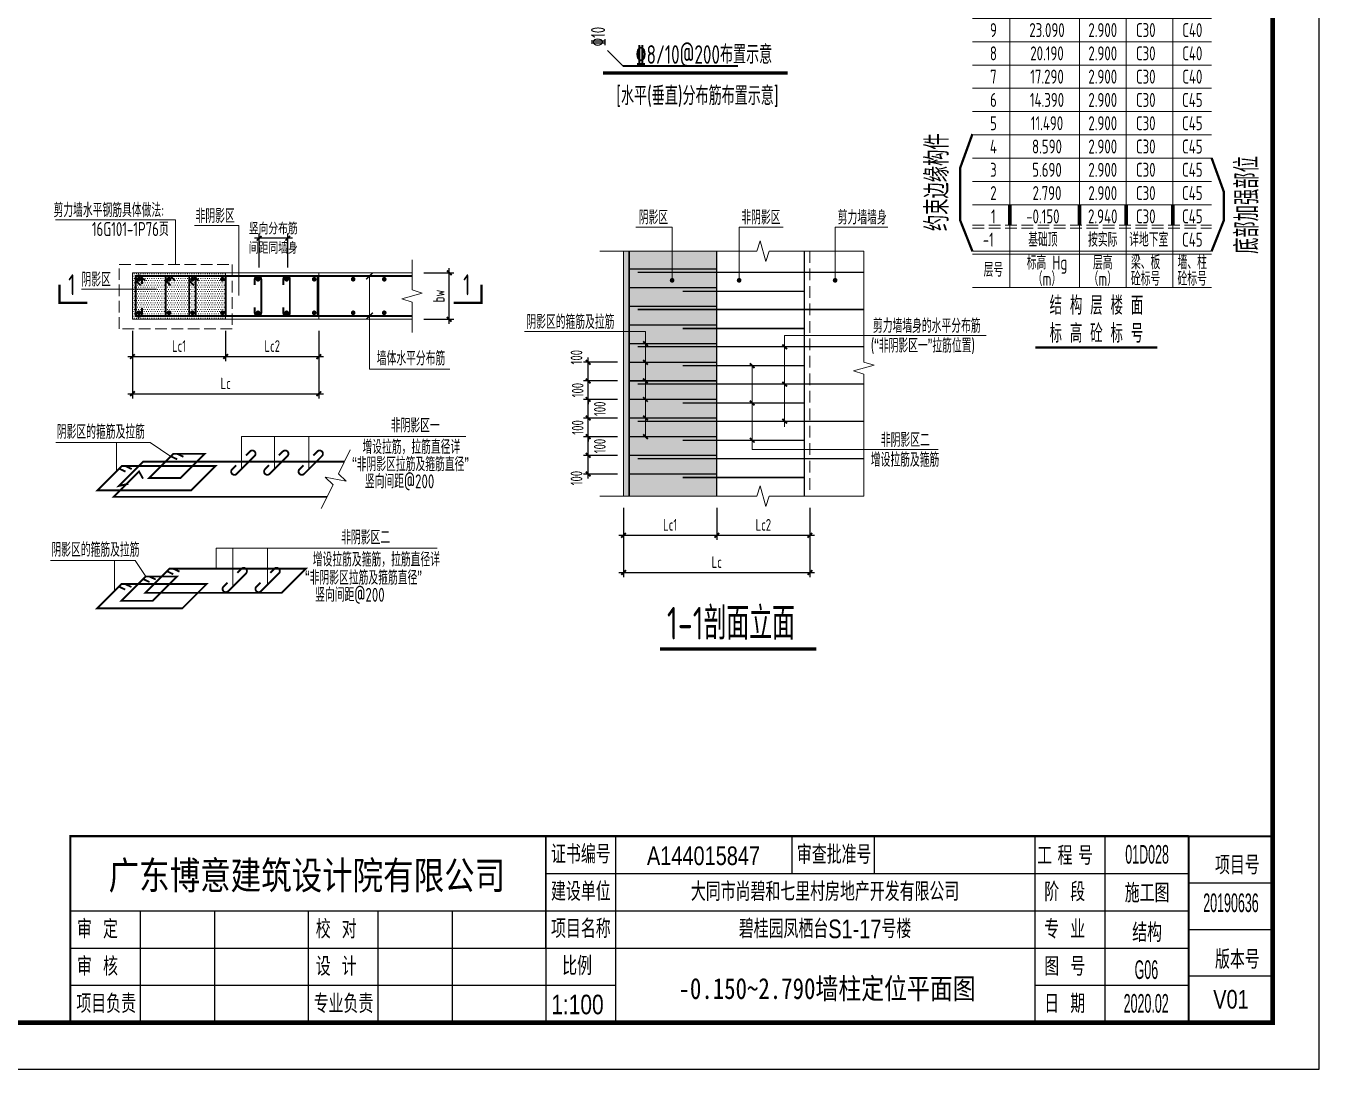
# Model space of a CAD drawing. Extents: x -129922 to 1190196, y -520662 to 139923.
# Drawn here: x 329357 to 357113, y -209217 to -186818 of the extents above; entities that cross this region are included whole.
import ezdxf
from ezdxf.enums import TextEntityAlignment as Align

# ---------------------------------------------------------------- set-up
doc = ezdxf.new("R2010")
doc.units = 0
doc.header["$LTSCALE"] = 1000
doc.header["$MEASUREMENT"] = 0
doc.linetypes.add('DASH', pattern=[0.35, 0.25, -0.1])
doc.linetypes.add('HIDDEN', pattern=[0.375, 0.25, -0.125])
for name, color, linetype, lineweight in [('S-墙柱-DIM', 3, 'Continuous', 20), ('S-墙柱-REIN', 1, 'Continuous', 20), ('S-大样-HATCH', 251, 'Continuous', 9), ('S-大样-实线', 2, 'Continuous', 20), ('S-通用-TEXT', 7, 'Continuous', 20), ('S-通用-THIN', 7, 'Continuous', 20)]:
    doc.layers.add(name, color=color, linetype=linetype, lineweight=lineweight)
doc.layers.add('Y-云图图框', color=7, linetype='Continuous')
doc.styles.add('_YT_Name', font='', dxfattribs={"width": 0.8})
doc.styles.add('_YT_Sign_Text', font='ros.shx', dxfattribs={"width": 0.8, "bigfont": 'hztxt.shx'})
doc.styles.get("Standard").update_dxf_attribs({"font": 'gbenor.shx', "bigfont": 'gbcbig.shx'})
doc.styles.add('TSSD', font='Tssdeng.shx', dxfattribs={"width": 0.7, "bigfont": 'hztxt.shx'})
doc.styles.add('TSSD_Dimension', font='tssdeng.shx', dxfattribs={"width": 0.7, "bigfont": 'HZTXT.SHX'})
doc.styles.add('TSSD_NORM', font='tssdeng.shx', dxfattribs={"width": 0.7, "bigfont": 'tssdchn.shx'})
doc.styles.add('TSSD_Rein', font='tssdeng.shx', dxfattribs={"width": 0.7, "bigfont": 'hztxt.shx'})
doc.styles.get('_YT_Name').set_extended_font_data('SimHei')
doc.dimstyles.new('TSSD_20_100', dxfattribs={"dimtxt": 250, "dimasz": 100, "dimexe": 100, "dimexo": 250, "dimgap": 100, "dimtad": 1, "dimdec": 0, "dimlfac": 0.2, "dimzin": 0, "dimdsep": 46, "dimtxsty": 'TSSD_Dimension', "dimblk": 'ARCHTICK', "dimcen": 0, "dimdle": 100, "dimclrt": 7, "dimadec": 0, "dimazin": 0, "dimtfac": 1, "dimtdec": 0, "dimtix": 1, "dimtmove": 2, "dimatfit": 3, "dimfxl": 0, "dimtolj": 1, "dimtzin": 0, "dimarcsym": 0})

# ---------------------------------------------------------------- blocks, each defined once
blk = doc.blocks.new('ECMCTK_A1_横_单行图名--0')
for p, q in [((674.98, 50), (674.98, 26)), ((675, 50), (675, 10)), ((689.98, 50), (689.98, 10)), ((727.8, 50), (727.8, 42)), ((745.48, 50), (745.48, 42)), ((780, 50), (780, 10)), ((795, 50), (795, 10)), ((813, 50.01), (831, 50)), ((813, 50.01), (813, 10)), ((675, 42), (813, 42)), ((813, 40.01), (831, 40.01)), ((573, 34), (813, 34)), ((588, 34), (588, 10)), ((604, 10), (604, 34)), ((624, 34), (624, 10)), ((639, 34), (639, 10)), ((655, 10), (655, 34)), ((813, 30.01), (831, 30)), ((573, 26), (813, 26)), ((813, 20), (831, 20)), ((573, 18), (689.96, 18)), ((780, 18), (813, 18))]:
    blk.add_line(p, q)
at = {"color": 4}
blk.add_lwpolyline([(0, 0), (841, 0), (841, 594), (0, 594)], close=True, dxfattribs=at)
for points, const_width in [([(25, 10), (831, 10), (831, 584), (25, 584)], 1), ([(573, 10), (831, 10), (831, 50), (573, 50)], 0.45)]:
    blk.add_lwpolyline(points, close=True, dxfattribs=dict(const_width=const_width))
at = {"const_width": 0.45}
for points in [[(573, 10), (573, 50.01), (813, 50.01)], [(813, 50.01), (813, 10)]]:
    blk.add_lwpolyline(points, dxfattribs=at)
at = {"style": '_YT_Sign_Text', "width": 0.8}
for s, p in [('证书编号', (676.15, 44.14)), ('审查批准号', (728.91, 44.06)), ('工 程 号', (780.47, 43.85)), ('项目号', (818.65, 41.8)), ('建设单位', (676.15, 36.14)), ('阶  段', (782.01, 36.05)), ('审  定', (574.41, 28.05)), ('校  对', (625.66, 28.05)), ('项目名称', (676.15, 28.14)), ('专  业', (782.01, 28.05)), ('版本号', (818.65, 21.55)), ('审  核', (574.41, 20.05)), ('设  计', (625.66, 20.05)), ('比例', (678.54, 20.16)), ('图  号', (782.01, 20.05)), ('项目负责', (574.27, 12.05)), ('专业负责', (625.21, 12.05)), ('日  期', (782.01, 12.05))]:
    blk.add_text(s, height=4, dxfattribs=at).set_placement(p)
at = {"color": 80, "flags": 3}
for tag, height, p in [('YTHQINS', 3, (34.31, 585.5)), ('ECMCKEY', 3, (292.07, 288.23)), ('YTTQINS', 5.62, (848.03, 12.81)), ('YTFRAME', 3, (652.76, 5.84)), ('YTBARCODE_T1', 3, (749.78, 5.95))]:
    blk.add_attdef(tag, text='', height=height, dxfattribs=at).set_placement(p, align=Align.MIDDLE_CENTER)
for tag, height, style, width, p in [('证书编号', 4, '_YT_Sign_Text', 0.8, (708.87, 43.81)), ('审查批准号', 4, '_YT_Sign_Text', 0.8, (761.06, 43.81)), ('工程号', 4, '_YT_Sign_Text', 0.5, (804.08, 44.12)), ('设计单位', 6, '_YT_Name', 0.8, (623.75, 38.6)), ('建设单位', 4, '_YT_Sign_Text', 0.8, (734.96, 36.11)), ('阶段', 4, '_YT_Sign_Text', 0.8, (804.08, 35.81)), ('项目号', 4, '_YT_Sign_Text', 0.5, (822.08, 33.72)), ('项目名称', 4, '_YT_Sign_Text', 0.8, (734.96, 28.11)), ('专业', 4, '_YT_Sign_Text', 0.8, (804.08, 27.31)), ('图纸编号', 4, '_YT_Sign_Text', 0.5, (803.93, 19.36)), ('图纸名称', 4.5, '_YT_Name', 0.8, (735.39, 15.06)), ('版本号', 4, '_YT_Sign_Text', 0.8, (822.08, 13)), ('出图比例', 4.2, '_YT_Sign_Text', 0.8, (681.82, 11.78)), ('日期', 4, '_YT_Sign_Text', 0.5, (803.88, 12.13))]:
    blk.add_attdef(tag, text='', height=height, dxfattribs=dict(style=style, width=width)).set_placement(p, align=Align.CENTER)
at = {"style": '_YT_Sign_Text', "width": 0.8, "flags": 3}
for tag, p, height in [('{审定人}', (605.87, 26.45), 6.24), ('{校对人}', (658.35, 26.53), 6.24), ('[审定人]', (590.95, 27.81), 4.1), ('[校对人]', (642.23, 27.82), 4.1), ('{审核人}', (606.98, 18.44), 6.24), ('{设计人}', (658.48, 18.54), 6.24), ('[审核人]', (591.01, 19.76), 4.1), ('[设计人]', (642.47, 20.21), 4.1), ('{项目负责人}', (608.28, 10.72), 6.24), ('{专业负责人}', (658.58, 10.36), 6.24), ('[项目负责人]', (590.78, 12.01), 4.1), ('[专业负责人]', (642.74, 11.77), 4.1)]:
    blk.add_attdef(tag, p, '', height=height, dxfattribs=at)
at = {"color": 80, "flags": 3}
for tag, p in [('YTQRCODE', (551.04, 11.91)), ('YTBZSIT', (25, 10)), ('EXT_TK_LEFT', (25, 10))]:
    blk.add_attdef(tag, p, '', height=3, dxfattribs=at)
blk = doc.blocks.new('_ArchTick')
at = {"color": 0, "linetype": 'ByBlock', "const_width": 0.4}
blk.add_lwpolyline([(-0.5, -0.5), (0.5, 0.5)], dxfattribs=at)
blk = doc.blocks.new('*D59')
at = {"layer": 'Defpoints', "color": 0, "transparency": 16777216}
for p in [(337645, -192119), (338444, -192119), (337645, -193119)]:
    blk.add_point(p, dxfattribs=at)
at = {"layer": 'S-墙柱-DIM', "color": 0, "lineweight": -2, "transparency": 16777216}
for p, q in [((338444, -193219), (338444, -192019)), ((337895, -192119), (338544, -192119)), ((337895, -193119), (338544, -193119))]:
    blk.add_line(p, q, dxfattribs=at)
at = {"layer": 'S-墙柱-DIM', "color": 0, "lineweight": -2, "transparency": 16777216, "xscale": 100, "yscale": 100, "zscale": 100}
for p, rotation in [((338444, -192119), 90), ((338444, -193119), 270)]:
    blk.add_blockref('_ArchTick', p, dxfattribs=dict(at, rotation=rotation))
at = {"layer": 'S-墙柱-DIM', "color": 7, "transparency": 16777216, "insert": (338219, -192619), "char_height": 250, "attachment_point": 5, "rotation": 90, "style": 'TSSD_Dimension'}
blk.add_mtext('\\A1;bw', dxfattribs=at)
blk = doc.blocks.new('*D60')
at = {"layer": 'Defpoints', "color": 0, "transparency": 16777216}
for p in [(334362, -191379), (334362, -192259), (334977, -192259)]:
    blk.add_point(p, dxfattribs=at)
at = {"layer": 'S-墙柱-DIM', "color": 0, "lineweight": -2, "transparency": 16777216}
for p, q in [((335077, -191379), (334262, -191379)), ((334362, -192009), (334362, -191279)), ((334977, -192009), (334977, -191279))]:
    blk.add_line(p, q, dxfattribs=at)
at = {"layer": 'S-墙柱-DIM', "color": 0, "lineweight": -2, "transparency": 16777216, "xscale": 100, "yscale": 100, "zscale": 100, "rotation": 180}
blk.add_blockref('_ArchTick', (334362, -191379), dxfattribs=at)
at = {"layer": 'S-墙柱-DIM', "color": 0, "lineweight": -2, "transparency": 16777216, "xscale": 100, "yscale": 100, "zscale": 100}
blk.add_blockref('_ArchTick', (334977, -191379), dxfattribs=at)
at = {"layer": 'S-墙柱-DIM', "color": 7, "transparency": 16777216, "insert": (334666, -191379), "char_height": 250, "attachment_point": 5, "style": 'TSSD_Dimension'}
blk.add_mtext('\\A1;竖向分布筋\\P间距同墙身', dxfattribs=at)
blk = doc.blocks.new('*D61')
at = {"layer": 'Defpoints', "color": 0, "transparency": 16777216}
for p in [(331645, -193119), (335645, -193119), (335645, -194718)]:
    blk.add_point(p, dxfattribs=at)
at = {"layer": 'S-墙柱-DIM', "color": 0, "lineweight": -2, "transparency": 16777216}
for p, q in [((331645, -193369), (331645, -194818)), ((335645, -193369), (335645, -194818)), ((331545, -194718), (335745, -194718))]:
    blk.add_line(p, q, dxfattribs=at)
at = {"layer": 'S-墙柱-DIM', "color": 0, "lineweight": -2, "transparency": 16777216, "xscale": 100, "yscale": 100, "zscale": 100, "rotation": 180}
blk.add_blockref('_ArchTick', (331645, -194718), dxfattribs=at)
at = {"layer": 'S-墙柱-DIM', "color": 0, "lineweight": -2, "transparency": 16777216, "xscale": 100, "yscale": 100, "zscale": 100}
blk.add_blockref('_ArchTick', (335645, -194718), dxfattribs=at)
at = {"layer": 'S-墙柱-DIM', "color": 7, "transparency": 16777216, "insert": (333645, -194493), "char_height": 250, "attachment_point": 5, "style": 'TSSD_Dimension'}
blk.add_mtext('\\A1;Lc', dxfattribs=at)
blk = doc.blocks.new('*D62')
at = {"layer": 'Defpoints', "color": 0, "transparency": 16777216}
for p in [(333645, -193119), (335645, -193119), (335645, -193918)]:
    blk.add_point(p, dxfattribs=at)
at = {"layer": 'S-墙柱-DIM', "color": 0, "lineweight": -2, "transparency": 16777216}
for p, q in [((333645, -193369), (333645, -194018)), ((335645, -193369), (335645, -194018)), ((333545, -193918), (335745, -193918))]:
    blk.add_line(p, q, dxfattribs=at)
at = {"layer": 'S-墙柱-DIM', "color": 0, "lineweight": -2, "transparency": 16777216, "xscale": 100, "yscale": 100, "zscale": 100, "rotation": 180}
blk.add_blockref('_ArchTick', (333645, -193918), dxfattribs=at)
at = {"layer": 'S-墙柱-DIM', "color": 0, "lineweight": -2, "transparency": 16777216, "xscale": 100, "yscale": 100, "zscale": 100}
blk.add_blockref('_ArchTick', (335645, -193918), dxfattribs=at)
at = {"layer": 'S-墙柱-DIM', "color": 7, "transparency": 16777216, "insert": (334645, -193693), "char_height": 250, "attachment_point": 5, "style": 'TSSD_Dimension'}
blk.add_mtext('\\A1;Lc2', dxfattribs=at)
blk = doc.blocks.new('*D63')
at = {"layer": 'Defpoints', "color": 0, "transparency": 16777216}
for p in [(331645, -193119), (333645, -193119), (333645, -193918)]:
    blk.add_point(p, dxfattribs=at)
at = {"layer": 'S-墙柱-DIM', "color": 0, "lineweight": -2, "transparency": 16777216}
for p, q in [((331645, -193369), (331645, -194018)), ((333645, -193369), (333645, -194018)), ((331545, -193918), (333745, -193918))]:
    blk.add_line(p, q, dxfattribs=at)
at = {"layer": 'S-墙柱-DIM', "color": 0, "lineweight": -2, "transparency": 16777216, "xscale": 100, "yscale": 100, "zscale": 100, "rotation": 180}
blk.add_blockref('_ArchTick', (331645, -193918), dxfattribs=at)
at = {"layer": 'S-墙柱-DIM', "color": 0, "lineweight": -2, "transparency": 16777216, "xscale": 100, "yscale": 100, "zscale": 100}
blk.add_blockref('_ArchTick', (333645, -193918), dxfattribs=at)
at = {"layer": 'S-墙柱-DIM', "color": 7, "transparency": 16777216, "insert": (332645, -193693), "char_height": 250, "attachment_point": 5, "style": 'TSSD_Dimension'}
blk.add_mtext('\\A1;Lc1', dxfattribs=at)
blk = doc.blocks.new('*D64')
at = {"layer": 'Defpoints', "color": 0, "transparency": 16777216}
for p in [(341425, -194040), (342305, -194040), (342305, -194440)]:
    blk.add_point(p, dxfattribs=at)
at = {"layer": 'S-墙柱-DIM', "color": 0, "lineweight": -2, "transparency": 16777216}
for p, q in [((341425, -194540), (341425, -193940)), ((342055, -194040), (341325, -194040)), ((342055, -194440), (341325, -194440))]:
    blk.add_line(p, q, dxfattribs=at)
at = {"layer": 'S-墙柱-DIM', "color": 0, "lineweight": -2, "transparency": 16777216, "xscale": 100, "yscale": 100, "zscale": 100}
for p, rotation in [((341425, -194040), 90), ((341425, -194440), 270)]:
    blk.add_blockref('_ArchTick', p, dxfattribs=dict(at, rotation=rotation))
at = {"layer": 'S-墙柱-DIM', "color": 7, "transparency": 16777216, "insert": (341175, -193933), "char_height": 250, "attachment_point": 5, "rotation": 90, "style": 'TSSD_Dimension'}
blk.add_mtext('\\A1;100', dxfattribs=at)
blk = doc.blocks.new('*D65')
at = {"layer": 'Defpoints', "color": 0, "transparency": 16777216}
for p in [(341425, -194440), (342305, -194440), (342305, -194840)]:
    blk.add_point(p, dxfattribs=at)
at = {"layer": 'S-墙柱-DIM', "color": 0, "lineweight": -2, "transparency": 16777216}
for p, q in [((342055, -194440), (341325, -194440)), ((341425, -194440), (341425, -194340)), ((341425, -194840), (341425, -194440)), ((342055, -194840), (341325, -194840)), ((341425, -194840), (341425, -194940))]:
    blk.add_line(p, q, dxfattribs=at)
at = {"layer": 'S-墙柱-DIM', "color": 0, "lineweight": -2, "transparency": 16777216, "xscale": 100, "yscale": 100, "zscale": 100}
for p, rotation in [((341425, -194440), 270), ((341425, -194840), 90)]:
    blk.add_blockref('_ArchTick', p, dxfattribs=dict(at, rotation=rotation))
at = {"layer": 'S-墙柱-DIM', "color": 7, "transparency": 16777216, "insert": (341200, -194640), "char_height": 250, "attachment_point": 5, "rotation": 90, "style": 'TSSD_Dimension'}
blk.add_mtext('\\A1;100', dxfattribs=at)
blk = doc.blocks.new('*D66')
at = {"layer": 'Defpoints', "color": 0, "transparency": 16777216}
for p in [(341425, -194840), (342305, -194840), (342305, -195240)]:
    blk.add_point(p, dxfattribs=at)
at = {"layer": 'S-墙柱-DIM', "color": 0, "lineweight": -2, "transparency": 16777216}
for p, q in [((342055, -194840), (341325, -194840)), ((341425, -195340), (341425, -194740)), ((342055, -195240), (341325, -195240))]:
    blk.add_line(p, q, dxfattribs=at)
at = {"layer": 'S-墙柱-DIM', "color": 0, "lineweight": -2, "transparency": 16777216, "xscale": 100, "yscale": 100, "zscale": 100}
for p, rotation in [((341425, -194840), 90), ((341425, -195240), 270)]:
    blk.add_blockref('_ArchTick', p, dxfattribs=dict(at, rotation=rotation))
at = {"layer": 'S-墙柱-DIM', "color": 7, "transparency": 16777216, "insert": (341675, -195040), "char_height": 250, "attachment_point": 5, "rotation": 90, "style": 'TSSD_Dimension'}
blk.add_mtext('\\A1;100', dxfattribs=at)
blk = doc.blocks.new('*D67')
at = {"layer": 'Defpoints', "color": 0, "transparency": 16777216}
for p in [(341425, -195240), (342305, -195240), (342305, -195640)]:
    blk.add_point(p, dxfattribs=at)
at = {"layer": 'S-墙柱-DIM', "color": 0, "lineweight": -2, "transparency": 16777216}
for p, q in [((342055, -195240), (341325, -195240)), ((341425, -195240), (341425, -195140)), ((341425, -195640), (341425, -195240)), ((342055, -195640), (341325, -195640)), ((341425, -195640), (341425, -195740))]:
    blk.add_line(p, q, dxfattribs=at)
at = {"layer": 'S-墙柱-DIM', "color": 0, "lineweight": -2, "transparency": 16777216, "xscale": 100, "yscale": 100, "zscale": 100}
for p, rotation in [((341425, -195240), 270), ((341425, -195640), 90)]:
    blk.add_blockref('_ArchTick', p, dxfattribs=dict(at, rotation=rotation))
at = {"layer": 'S-墙柱-DIM', "color": 7, "transparency": 16777216, "insert": (341200, -195440), "char_height": 250, "attachment_point": 5, "rotation": 90, "style": 'TSSD_Dimension'}
blk.add_mtext('\\A1;100', dxfattribs=at)
blk = doc.blocks.new('*D68')
at = {"layer": 'Defpoints', "color": 0, "transparency": 16777216}
for p in [(341425, -195640), (342305, -195640), (342305, -196040)]:
    blk.add_point(p, dxfattribs=at)
at = {"layer": 'S-墙柱-DIM', "color": 0, "lineweight": -2, "transparency": 16777216}
for p, q in [((342055, -195640), (341325, -195640)), ((341425, -196140), (341425, -195540)), ((342055, -196040), (341325, -196040))]:
    blk.add_line(p, q, dxfattribs=at)
at = {"layer": 'S-墙柱-DIM', "color": 0, "lineweight": -2, "transparency": 16777216, "xscale": 100, "yscale": 100, "zscale": 100}
for p, rotation in [((341425, -195640), 90), ((341425, -196040), 270)]:
    blk.add_blockref('_ArchTick', p, dxfattribs=dict(at, rotation=rotation))
at = {"layer": 'S-墙柱-DIM', "color": 7, "transparency": 16777216, "insert": (341675, -195840), "char_height": 250, "attachment_point": 5, "rotation": 90, "style": 'TSSD_Dimension'}
blk.add_mtext('\\A1;100', dxfattribs=at)
blk = doc.blocks.new('*D69')
at = {"layer": 'Defpoints', "color": 0, "transparency": 16777216}
for p in [(341425, -196040), (342305, -196040), (342305, -196440)]:
    blk.add_point(p, dxfattribs=at)
at = {"layer": 'S-墙柱-DIM', "color": 0, "lineweight": -2, "transparency": 16777216}
for p, q in [((341425, -196540), (341425, -195940)), ((342055, -196040), (341325, -196040)), ((342055, -196440), (341325, -196440))]:
    blk.add_line(p, q, dxfattribs=at)
at = {"layer": 'S-墙柱-DIM', "color": 0, "lineweight": -2, "transparency": 16777216, "xscale": 100, "yscale": 100, "zscale": 100}
for p, rotation in [((341425, -196040), 90), ((341425, -196440), 270)]:
    blk.add_blockref('_ArchTick', p, dxfattribs=dict(at, rotation=rotation))
at = {"layer": 'S-墙柱-DIM', "color": 7, "transparency": 16777216, "insert": (341175, -196529), "char_height": 250, "attachment_point": 5, "rotation": 90, "style": 'TSSD_Dimension'}
blk.add_mtext('\\A1;100', dxfattribs=at)
blk = doc.blocks.new('*D70')
at = {"layer": 'Defpoints', "color": 0, "transparency": 16777216}
for p in [(342185, -196918), (346185, -196918), (346185, -198556)]:
    blk.add_point(p, dxfattribs=at)
at = {"layer": 'S-墙柱-DIM', "color": 0, "lineweight": -2, "transparency": 16777216}
for p, q in [((342185, -197168), (342185, -198656)), ((346185, -197168), (346185, -198656)), ((342085, -198556), (346285, -198556))]:
    blk.add_line(p, q, dxfattribs=at)
at = {"layer": 'S-墙柱-DIM', "color": 0, "lineweight": -2, "transparency": 16777216, "xscale": 100, "yscale": 100, "zscale": 100, "rotation": 180}
blk.add_blockref('_ArchTick', (342185, -198556), dxfattribs=at)
at = {"layer": 'S-墙柱-DIM', "color": 0, "lineweight": -2, "transparency": 16777216, "xscale": 100, "yscale": 100, "zscale": 100}
blk.add_blockref('_ArchTick', (346185, -198556), dxfattribs=at)
at = {"layer": 'S-墙柱-DIM', "color": 7, "transparency": 16777216, "insert": (344185, -198331), "char_height": 250, "attachment_point": 5, "style": 'TSSD_Dimension'}
blk.add_mtext('\\A1;Lc', dxfattribs=at)
blk = doc.blocks.new('*D71')
at = {"layer": 'Defpoints', "color": 0, "transparency": 16777216}
for p in [(344185, -196918), (346185, -196918), (346185, -197756)]:
    blk.add_point(p, dxfattribs=at)
at = {"layer": 'S-墙柱-DIM', "color": 0, "lineweight": -2, "transparency": 16777216}
for p, q in [((344185, -197168), (344185, -197856)), ((346185, -197168), (346185, -197856)), ((344085, -197756), (346285, -197756))]:
    blk.add_line(p, q, dxfattribs=at)
at = {"layer": 'S-墙柱-DIM', "color": 0, "lineweight": -2, "transparency": 16777216, "xscale": 100, "yscale": 100, "zscale": 100, "rotation": 180}
blk.add_blockref('_ArchTick', (344185, -197756), dxfattribs=at)
at = {"layer": 'S-墙柱-DIM', "color": 0, "lineweight": -2, "transparency": 16777216, "xscale": 100, "yscale": 100, "zscale": 100}
blk.add_blockref('_ArchTick', (346185, -197756), dxfattribs=at)
at = {"layer": 'S-墙柱-DIM', "color": 7, "transparency": 16777216, "insert": (345185, -197531), "char_height": 250, "attachment_point": 5, "style": 'TSSD_Dimension'}
blk.add_mtext('\\A1;Lc2', dxfattribs=at)
blk = doc.blocks.new('*D72')
at = {"layer": 'Defpoints', "color": 0, "transparency": 16777216}
for p in [(342185, -196918), (344185, -196918), (344185, -197756)]:
    blk.add_point(p, dxfattribs=at)
at = {"layer": 'S-墙柱-DIM', "color": 0, "lineweight": -2, "transparency": 16777216}
for p, q in [((342185, -197168), (342185, -197856)), ((344185, -197168), (344185, -197856)), ((342085, -197756), (344285, -197756))]:
    blk.add_line(p, q, dxfattribs=at)
at = {"layer": 'S-墙柱-DIM', "color": 0, "lineweight": -2, "transparency": 16777216, "xscale": 100, "yscale": 100, "zscale": 100, "rotation": 180}
blk.add_blockref('_ArchTick', (342185, -197756), dxfattribs=at)
at = {"layer": 'S-墙柱-DIM', "color": 0, "lineweight": -2, "transparency": 16777216, "xscale": 100, "yscale": 100, "zscale": 100}
blk.add_blockref('_ArchTick', (344185, -197756), dxfattribs=at)
at = {"layer": 'S-墙柱-DIM', "color": 7, "transparency": 16777216, "insert": (343185, -197531), "char_height": 250, "attachment_point": 5, "style": 'TSSD_Dimension'}
blk.add_mtext('\\A1;Lc1', dxfattribs=at)
blk = doc.blocks.new('27F')
at = {"layer": 'S-通用-TEXT'}
for p, q in [((1009, 15068), (6141, 15068)), ((1809, 15068), (1809, 1293)), ((3309, 15068), (3309, 1293)), ((4309, 1293), (4309, 15068)), ((5309, 1293), (5309, 15068)), ((1009, 14568), (6141, 14568)), ((1009, 14068), (6141, 14068)), ((1009, 13568), (6141, 13568)), ((1009, 13068), (6141, 13068)), ((1009, 12568), (6141, 12568)), ((1009, 12068), (6141, 12068)), ((1009, 11568), (6141, 11568)), ((1009, 11068), (6141, 11068)), ((1009, 10568), (6141, 10568)), ((1009, 10068), (6141, 10068)), ((1009, 9568), (6141, 9568)), ((1009, 9068), (6141, 9068)), ((1009, 8568), (6141, 8568)), ((1009, 8068), (6141, 8068)), ((1009, 7568), (6141, 7568)), ((1009, 7068), (6141, 7068)), ((1009, 6568), (6141, 6568)), ((1009, 6068), (6141, 6068)), ((1009, 5568), (6141, 5568)), ((1009, 5068), (6141, 5068)), ((1009, 4568), (6141, 4568)), ((1009, 4068), (6141, 4068)), ((1009, 3568), (6141, 3568)), ((1009, 3068), (6141, 3068)), ((1009, 2068), (6141, 2068)), ((1009, 2007), (6141, 2007)), ((1009, 1293), (6141, 1293))]:
    blk.add_line(p, q, dxfattribs=at)
at = {"layer": 'S-通用-TEXT', "linetype": 'DASH'}
for p, q in [((1009, 2629), (6141, 2629)), ((1009, 2568), (6141, 2568)), ((1009, 2568), (6141, 2568)), ((1009, 2568), (6141, 2568))]:
    blk.add_line(p, q, dxfattribs=at)
at = {"layer": 'S-通用-TEXT'}
for points in [[(1009, 4586, 50, 50, 0), (744, 3854, 50, 50, 0), (745, 2735, 50, 50, 0), (1009, 2068, 0, 0, 0)], [(6141, 4074, 50, 50, 0), (6406, 3342, 50, 50, 0), (6406, 2735, 50, 50, 0), (6141, 2068, 0, 0, 0)]]:
    blk.add_lwpolyline(points, format="xyseb", dxfattribs=at)
at = {"layer": 'S-通用-TEXT', "const_width": 50}
blk.add_lwpolyline([(2361, 0), (4977, 0)], dxfattribs=at)
at = {"layer": 'S-通用-TEXT', "style": 'TSSD_Rein', "width": 0.7}
for s, p in [('屋面', (1459, 14818)), ('69.600', (2609, 14818)), ('C30', (4728, 14818)), ('C30', (5728, 14818)), ('24', (1459, 14318)), ('66.590', (2609, 14318)), ('2.900', (3806, 14318)), ('C30', (4728, 14318)), ('C30', (5728, 14318)), ('23', (1459, 13818)), ('63.690', (2609, 13818)), ('2.900', (3806, 13818)), ('C30', (4728, 13818)), ('C30', (5728, 13818)), ('22', (1459, 13318)), ('60.790', (2609, 13318)), ('2.900', (3806, 13318)), ('C30', (4728, 13318)), ('C30', (5728, 13318)), ('21', (1459, 12818)), ('57.890', (2609, 12818)), ('2.900', (3806, 12818)), ('C30', (4728, 12818)), ('C30', (5728, 12818)), ('20', (1459, 12318)), ('54.990', (2609, 12318)), ('2.900', (3806, 12318)), ('C30', (4728, 12318)), ('C30', (5728, 12318)), ('19', (1459, 11818)), ('52.090', (2609, 11818)), ('2.900', (3806, 11818)), ('C30', (4728, 11818)), ('C30', (5728, 11818)), ('18', (1459, 11318)), ('49.190', (2609, 11318)), ('2.900', (3806, 11318)), ('C30', (4728, 11318)), ('C30', (5728, 11318)), ('17', (1459, 10818)), ('46.290', (2609, 10818)), ('2.900', (3806, 10818)), ('C30', (4728, 10818)), ('C30', (5728, 10818)), ('16', (1459, 10318)), ('43.390', (2609, 10318)), ('2.900', (3806, 10318)), ('C30', (4728, 10318)), ('C30', (5728, 10318)), ('15', (1459, 9818)), ('40.490', (2609, 9818)), ('2.900', (3806, 9818)), ('C30', (4728, 9818)), ('C30', (5728, 9818)), ('14', (1459, 9318)), ('37.590', (2609, 9318)), ('2.900', (3806, 9318)), ('C30', (4728, 9318)), ('13', (1459, 8818)), ('34.690', (2609, 8818)), ('2.900', (3806, 8818)), ('C30', (4728, 8818)), ('12', (1459, 8318)), ('31.790', (2609, 8318)), ('2.900', (3806, 8318)), ('C30', (4728, 8318)), ('11', (1459, 7818)), ('28.890', (2609, 7818)), ('2.900', (3806, 7818)), ('C30', (4728, 7818)), ('10', (1459, 7318)), ('25.990', (2609, 7318)), ('2.900', (3806, 7318)), ('C30', (4728, 7318)), ('C40', (5728, 7318)), ('9', (1459, 6818)), ('23.090', (2609, 6818)), ('2.900', (3806, 6818)), ('C30', (4728, 6818)), ('C40', (5728, 6818)), ('8', (1459, 6318)), ('20.190', (2609, 6318)), ('2.900', (3806, 6318)), ('C30', (4728, 6318)), ('C40', (5728, 6318)), ('7', (1459, 5818)), ('17.290', (2609, 5818)), ('2.900', (3806, 5818)), ('C30', (4728, 5818)), ('C40', (5728, 5818)), ('6', (1459, 5318)), ('14.390', (2609, 5318)), ('2.900', (3806, 5318)), ('C30', (4728, 5318)), ('5', (1459, 4818)), ('11.490', (2609, 4818)), ('2.900', (3806, 4818)), ('C30', (4728, 4818)), ('4', (1459, 4318)), ('8.590', (2609, 4318)), ('2.900', (3806, 4318)), ('C30', (4728, 4318)), ('3', (1459, 3818)), ('5.690', (2609, 3818)), ('2.900', (3806, 3818)), ('C30', (4728, 3818)), ('2', (1459, 3318)), ('2.790', (2609, 3318)), ('2.900', (3806, 3318)), ('C30', (4728, 3318)), ('1', (1459, 2818)), ('-0.150', (2520, 2818)), ('2.940', (3806, 2818)), ('C30', (4728, 2818)), ('基础顶', (2520, 2318)), ('按实际', (3806, 2318)), ('详地下室', (4792, 2318)), ('-1', (1349, 2318)), ('标高 Hg', (2609, 1827)), ('层高', (3806, 1827)), ('梁、板', (4726, 1833)), ('墙、柱', (5726, 1833)), ('层号', (1459, 1674)), ('（m）', (2609, 1475)), ('（m）', (3806, 1475)), ('砼标号', (4726, 1480)), ('砼标号', (5726, 1480))]:
    blk.add_text(s, height=300, dxfattribs=at).set_placement(p, align=Align.MIDDLE_CENTER)
at = {"layer": 'S-通用-TEXT', "color": 6, "style": 'TSSD_Rein', "width": 0.7}
for s, p in [('C35', (5728, 9318)), ('C35', (5728, 8818)), ('C35', (5728, 8318)), ('C35', (5728, 7818)), ('C45', (5728, 5318)), ('C45', (5728, 4818)), ('C45', (5728, 4318)), ('C45', (5728, 3818)), ('C45', (5728, 3318)), ('C45', (5728, 2818)), ('C45', (5728, 2318))]:
    blk.add_text(s, height=300, dxfattribs=at).set_placement(p, align=Align.MIDDLE_CENTER)
at = {"layer": 'S-通用-TEXT', "color": 7, "style": 'TSSD_Rein', "width": 0.7}
for s, p in [('约束边缘构件', (500, 2502)), ('底部加强部位', (7150, 2013))]:
    blk.add_text(s, height=500, rotation=90, dxfattribs=at).set_placement(p)
at = {"layer": 'S-通用-TEXT', "style": 'TSSD_NORM', "width": 0.7}
for s, p in [('结 构 层 楼 面 ', (2665, 706)), ('标 高 砼 标 号', (2665, 106))]:
    blk.add_text(s, height=400, dxfattribs=at).set_placement(p)
blk = doc.blocks.new('24F')
at = {"layer": 'S-通用-TEXT'}
blk.add_blockref('27F', (0, 0), dxfattribs=at)

msp = doc.modelspace()

# ---------------------------------------------------------------- hatches: boundary and pattern name
at = {"layer": 'S-大样-HATCH'}
h = msp.add_hatch(dxfattribs=at)
h.set_pattern_fill('DOTS', color=256, scale=30, style=0)
h.set_pattern_definition([(0, (250670.21, -199491.545), (23.8125, 47.625), [0, -47.625])])
h.paths.add_polyline_path([(342185.1, -191656.2), (344185.1, -191656.2), (344185.1, -196917.5), (342185.1, -196917.5)])
h = msp.add_hatch(dxfattribs=at)
h.set_pattern_fill('DOTS', color=256, scale=30, style=0)
h.set_pattern_definition([(0, (250290.216, -199954.775), (23.8125, 47.625), [0, -47.625])])
h.paths.add_polyline_path([(333644.8, -193118.8), (333644.8, -192118.8), (331644.8, -192118.8), (331644.8, -193118.8)])

# ---------------------------------------------------------------- linework, layer by layer
at = {"layer": 'S-墙柱-REIN'}
msp.add_line((333644.8, -192118.8), (333644.8, -193118.8), dxfattribs=at)
for points, const_width in [([(342175.8, -187681.6), (344643.1, -187681.6)], 45), ([(342305.1, -191656.2), (342305.1, -196917.5)], 30), ([(344185.1, -191656.2), (344185.1, -196917.5)], 30), ([(346065.1, -191656.2), (346065.1, -196917.5)], 30), ([(342305.1, -192039.6), (344185.1, -192039.6)], 30), ([(331919.2, -192294.2), (331813.7, -192188.8), (331714.8, -192188.8), (331714.8, -193048.8), (333644.8, -193048.8), (333644.8, -192188.8), (331714.8, -192188.8), (331714.8, -192287.7), (331820.2, -192393.2)], 40), ([(332562.5, -192294.2), (332457.1, -192188.8), (332358.2, -192188.8), (332358.2, -193048.8), (333001.5, -193048.8), (333001.5, -192188.8), (332358.2, -192188.8), (332358.2, -192287.7), (332463.5, -192393.2)], 40), ([(333065.8, -192294.2), (332960.4, -192188.8), (332861.5, -192188.8), (332861.5, -193048.8), (335617.1, -193048.8), (335617.1, -192188.8), (332861.5, -192188.8), (332861.5, -192287.7), (332966.8, -192393.2)], 40), ([(342489.6, -192108.4), (347342.9, -192108.4)], 30), ([(342305.1, -192439.6), (344185.1, -192439.6)], 30), ([(343451.5, -192515.5), (346065.1, -192515.5)], 30), ([(342305.1, -192839.6), (344185.1, -192839.6)], 30), ([(342489.6, -192908.4), (347342.9, -192908.4)], 30), ([(342305.1, -193239.6), (344185.1, -193239.6)], 30), ([(343451.5, -193315.5), (346065.1, -193315.5)], 30), ([(342305.1, -193639.6), (344185.1, -193639.6)], 30), ([(342489.6, -193708.4), (347342.9, -193708.4)], 30), ([(342305.1, -194039.6), (344185.1, -194039.6)], 30), ([(343451.5, -194115.5), (346065.1, -194115.5)], 30), ([(342305.1, -194439.6), (344185.1, -194439.6)], 30), ([(342489.6, -194508.4), (347342.9, -194508.4)], 30), ([(342305.1, -194839.6), (344185.1, -194839.6)], 30), ([(343451.5, -194915.5), (346065.1, -194915.5)], 30), ([(342305.1, -195239.6), (344185.1, -195239.6)], 30), ([(342489.6, -195308.4), (347342.9, -195308.4)], 30), ([(342305.1, -195639.6), (344185.1, -195639.6)], 30), ([(343451.5, -195715.5), (346065.1, -195715.5)], 30), ([(331558.7, -196649.2), (331354.9, -196695.5), (331875.4, -196175), (336193.9, -196175)], 40), ([(332604.7, -196125.3), (332469.1, -196060.8)], 40), ([(332738.7, -196070.4), (332603, -196005.9)], 40), ([(342305.1, -196039.6), (344185.1, -196039.6)], 30), ([(342489.6, -196108.4), (347342.9, -196108.4)], 30), ([(335821.3, -196931.1), (331239.5, -196931.1), (331785.5, -196385.2), (331870.6, -196538.8)], 40), ([(331496.9, -196389.5), (331361.2, -196325)], 40), ([(331630.8, -196334.6), (331495.2, -196270.1)], 40), ([(342305.1, -196439.6), (344185.1, -196439.6)], 30), ([(343451.5, -196515.5), (346065.1, -196515.5)], 30), ([(332654.4, -198536.6), (332518.7, -198472.1)], 40), ([(332011.1, -198760.5), (331875.5, -198696)], 40), ([(332145.1, -198705.6), (332009.5, -198641.1)], 40), ([(332520.4, -198591.5), (332384.7, -198527)], 40), ([(331489, -198921.4), (331353.3, -198857)], 40), ([(331622.9, -198866.5), (331487.3, -198802.1)], 40)]:
    msp.add_lwpolyline(points, dxfattribs=dict(at, const_width=const_width))
at = {"layer": 'S-墙柱-REIN', "const_width": 40}
for points in [[(331849.8, -192363.9), (331849.8, -192243.9, 1), (331714.8, -192243.9), (331714.8, -193048.8), (333406.6, -193048.8), (337644.8, -193048.8)], [(331849.8, -192873.7), (331849.8, -192993.7, -1), (331714.8, -192993.7), (331714.8, -192188.8), (333406.6, -192188.8), (337644.8, -192188.8)], [(334268.8, -192378.8), (334268.8, -192258.8, -1), (334408.8, -192258.8), (334408.8, -192978.8, -1), (334268.8, -192978.8), (334268.8, -192858.8)], [(334883.2, -192378.8), (334883.2, -192258.8, -1), (335023.2, -192258.8), (335023.2, -192978.8, -1), (334883.2, -192978.8), (334883.2, -192858.8)], [(334081.8, -196040.4), (334166.6, -195955.6, -1), (334265.6, -196054.6), (333883, -196437.2, -1), (333784, -196338.2), (333868.8, -196253.4)], [(334787.9, -196040.4), (334872.8, -195955.6, -1), (334971.8, -196054.6), (334589.1, -196437.2, -1), (334490.1, -196338.2), (334575, -196253.4)], [(335527.5, -196040.4), (335612.3, -195955.6, -1), (335711.3, -196054.6), (335328.7, -196437.2, -1), (335229.7, -196338.2), (335314.5, -196253.4)], [(333896.7, -198560.2), (333981.6, -198475.3, -1), (334080.6, -198574.3), (333697.9, -198956.9, -1), (333598.9, -198858), (333683.8, -198773.1)], [(334602.9, -198560.2), (334687.8, -198475.3, -1), (334786.7, -198574.3), (334404.1, -198956.9, -1), (334305.1, -198858), (334390, -198773.1)]]:
    msp.add_lwpolyline(points, format="xyb", dxfattribs=at)
at = {"layer": 'S-墙柱-REIN', "const_width": 50}
for points in [[(331759.8, -192258.8, -1), (331809.8, -192258.8, -1)], [(332403.2, -192258.8, -1), (332453.2, -192258.8, -1)], [(332956.5, -192258.8, 1), (332906.5, -192258.8, 1)], [(333599.8, -192258.8, 1), (333549.8, -192258.8, 1)], [(334363.8, -192258.8, 1), (334313.8, -192258.8, 1)], [(334978.2, -192258.8, 1), (334928.2, -192258.8, 1)], [(335570.3, -192258.8, 1), (335520.3, -192258.8, 1)], [(336406.5, -192258.8, 1), (336356.5, -192258.8, 1)], [(337073.2, -192258.8, 1), (337023.2, -192258.8, 1)], [(331759.8, -192978.8, 1), (331809.8, -192978.8, 1)], [(332403.2, -192978.8, 1), (332453.2, -192978.8, 1)], [(332956.5, -192978.8, -1), (332906.5, -192978.8, -1)], [(333599.8, -192978.8, -1), (333549.8, -192978.8, -1)], [(334363.8, -192978.8, -1), (334313.8, -192978.8, -1)], [(334978.2, -192978.8, -1), (334928.2, -192978.8, -1)], [(335570.3, -192978.8, -1), (335520.3, -192978.8, -1)], [(336406.5, -192978.8, -1), (336356.5, -192978.8, -1)], [(337073.2, -192978.8, -1), (337023.2, -192978.8, -1)]]:
    msp.add_lwpolyline(points, format="xyb", close=True, dxfattribs=at)
at = {"layer": 'S-墙柱-REIN', "const_width": 40}
for points in [[(332524, -196005.9), (333192.8, -196005.9), (332672.4, -196526.4), (332003.5, -196526.4)], [(331415.1, -196270.1), (333422, -196270.1), (332901.5, -196790.6), (330894.6, -196790.6)], [(332439.6, -198472.1), (335366.8, -198472.1), (334846.3, -198992.6), (331919.2, -198992.6)], [(331930.4, -198641.1), (332599.3, -198641.1), (332078.8, -199161.6), (331409.9, -199161.6)], [(331408.2, -198802.1), (333237, -198802.1), (332716.5, -199322.5), (330887.7, -199322.5)]]:
    msp.add_lwpolyline(points, close=True, dxfattribs=at)
at = {"layer": 'S-大样-实线'}
for p, q in [((342185.1, -191656.2), (342185.1, -196917.5)), ((335644.8, -192118.8), (335644.8, -193118.8))]:
    msp.add_line(p, q, dxfattribs=at)
at = {"layer": 'S-大样-实线', "linetype": 'HIDDEN'}
msp.add_line((346185.1, -191656.2), (346185.1, -196917.5), dxfattribs=at)
at = {"layer": 'S-大样-实线'}
msp.add_lwpolyline([(337644.8, -193118.8), (331644.8, -193118.8), (331644.8, -192118.8), (337644.8, -192118.8)], dxfattribs=at)
at = {"layer": 'S-通用-TEXT'}
for p, q in [((342175.8, -187681.6), (341842.5, -187348.3)), ((332159.1, -192474.4), (330551.5, -192474.4)), ((342655.1, -193382.3), (340056.5, -193382.3)), ((342655.1, -195639.6), (342655.1, -193382.3)), ((345642.4, -193467.2), (349965.7, -193467.2)), ((345642.4, -195426.8), (345642.4, -193467.2)), ((346683, -193467.2), (348813.4, -193467.2)), ((344946.4, -195912.9), (344946.4, -194115.7)), ((333985.8, -195632.1), (338798.1, -195632.1)), ((333985.8, -196334.4), (333985.8, -195632.1)), ((334692, -196334.4), (334692, -195632.1)), ((335431.5, -196334.4), (335431.5, -195632.1)), ((332025.6, -195764.6), (329999.3, -195764.6)), ((331299.9, -196385.3), (331299.9, -195764.6)), ((332466.1, -196063.8), (332025.6, -195764.6)), ((344946.4, -195912.9), (348936.6, -195912.9)), ((333442.7, -198472.1), (333442.7, -198034.8)), ((333442.7, -198034.8), (338185.7, -198034.8)), ((333800.8, -198854.1), (333800.8, -198034.8)), ((334540.4, -198820.7), (334540.4, -198034.8)), ((331704.1, -198296.6), (329887.7, -198296.6)), ((331256.9, -198953.4), (331256.9, -198296.6)), ((331930.4, -198641.1), (331704.1, -198296.6))]:
    msp.add_line(p, q, dxfattribs=at)
for points, const_width in [([(341741.8, -187832.2), (345709.8, -187832.2)], 70), ([(350472.6, -190659.3), (350472.6, -191098.5)], 80), ([(351972.6, -190659.3), (351972.6, -191098.5)], 80), ([(352972.6, -190659.3), (352972.6, -191098.5)], 80), ([(353972.6, -190659.3), (353972.6, -191098.5)], 80), ([(336661.3, -192259.5), (336802.8, -192118.1)], 30), ([(336661.3, -193119.5), (336802.8, -192978.1)], 30), ([(342705.1, -193689.6), (342605.1, -193589.6)], 40), ([(345692.4, -193758.4), (345592.4, -193658.4)], 40), ([(342705.1, -194089.6), (342605.1, -193989.6)], 40), ([(344996.4, -194165.5), (344896.4, -194065.5)], 40), ([(342705.1, -194489.6), (342605.1, -194389.6)], 40), ([(345692.4, -194558.4), (345592.4, -194458.4)], 40), ([(342705.1, -194889.6), (342605.1, -194789.6)], 40), ([(344996.4, -194965.3), (344896.4, -194865.3)], 40), ([(342705.1, -195289.6), (342605.1, -195189.6)], 40), ([(345692.4, -195358.4), (345592.4, -195258.4)], 40), ([(342705.1, -195689.6), (342605.1, -195589.6)], 40), ([(344996.4, -195765.3), (344896.4, -195665.3)], 40), ([(342968.7, -200194.4), (346319.2, -200194.4)], 70)]:
    msp.add_lwpolyline(points, dxfattribs=dict(at, const_width=const_width))
for points in [[(332571.9, -191940.7), (332571.9, -190983.7), (329991.9, -190983.7)], [(333924.3, -192609.4), (333924.3, -191108.2), (332977.7, -191108.2)], [(343227.1, -192281.5), (343227.1, -191138.1), (342445.8, -191138.1)], [(344665.4, -192281.5), (344665.4, -191138.1), (345611.9, -191138.1)], [(346725.8, -192281.5), (346725.8, -191138.1), (347859.1, -191138.1)], [(336732, -192188.8), (336732, -194187.6), (338456.4, -194187.6)]]:
    msp.add_lwpolyline(points, dxfattribs=at)
at = {"layer": 'S-通用-TEXT', "linetype": 'DASH'}
msp.add_lwpolyline([(331361.5, -191940.7), (333782.4, -191940.7), (333782.4, -193324.5), (331361.5, -193324.5)], close=True, dxfattribs=at)
at = {"layer": 'S-通用-TEXT', "const_width": 50}
for points in [[(343202.1, -192281.5, 1), (343252.1, -192281.5, 1)], [(344690.4, -192281.5, -1), (344640.4, -192281.5, -1)], [(346750.8, -192281.5, -1), (346700.8, -192281.5, -1)]]:
    msp.add_lwpolyline(points, format="xyb", close=True, dxfattribs=at)
at = {"layer": 'S-通用-THIN'}
for points in [[(341678.1, -191656.2), (345047.3, -191656.2), (345117.3, -191436.2), (345237.3, -191876.2), (345307.3, -191656.2), (347342.9, -191656.2), (347342.9, -194036.2), (347562.9, -194106.2), (347122.9, -194226.2), (347342.9, -194296.2), (347342.9, -196917.5), (345307.3, -196917.5), (345237.3, -197137.5), (345117.3, -196697.5), (345047.3, -196917.5), (341678.1, -196917.5)], [(337644.8, -193398.8), (337644.8, -192748.8), (337424.8, -192678.8), (337864.8, -192558.8), (337644.8, -192488.8), (337644.8, -191838.8)], [(336317.7, -195923.8), (336065.1, -196436.4), (336231.4, -196596.5), (335783.7, -196509.6), (335950.1, -196669.7), (335697.5, -197182.3)]]:
    msp.add_lwpolyline(points, dxfattribs=at)
at = {"layer": 'S-通用-THIN', "const_width": 50}
for points in [[(330079.7, -192373.5), (330079.7, -192764.8), (330676.2, -192764.8)], [(339135.1, -192373.5), (339135.1, -192764.8), (338538.6, -192764.8)]]:
    msp.add_lwpolyline(points, dxfattribs=at)

# ---------------------------------------------------------------- block references
at = {"layer": 'S-通用-TEXT'}
msp.add_blockref('24F', (348663.5, -193727.1), dxfattribs=at)
at = {"layer": 'Y-云图图框', "xscale": 100, "yscale": 100, "zscale": 100}
msp.add_blockref('ECMCTK_A1_横_单行图名--0', (273013.3, -209217.4), dxfattribs=at).add_auto_attribs({'图纸编号': 'G06', '图纸名称': '-0.150~2.790墙柱定位平面图', '版本号': 'V01', '项目名称': '碧桂园凤栖台S1-17号楼', '出图比例': '1:100', '工程号': '01D028', '阶段': '施工图', '专业': '结构', '日期': '2020.02', '项目号': '20190636', '建设单位': '大同市尚碧和七里村房地产开发有限公司', '设计单位': '广东博意建筑设计院有限公司', '证书编号': 'A144015847'})

# ---------------------------------------------------------------- texts
at = {"layer": 'S-通用-TEXT', "style": 'TSSD_Rein', "width": 0.7}
msp.add_text('\x8410', height=300, rotation=90, dxfattribs=at).set_placement((341637.1, -187047.8), align=Align.MIDDLE)
msp.add_text('\x848/10@200布置示意', height=400, dxfattribs=at).set_placement((343906.2, -187430.7), align=Align.MIDDLE)
msp.add_text('[水平(垂直)分布筋布置示意]', height=400, dxfattribs=at).set_placement((343770.2, -188319.5), align=Align.MIDDLE_CENTER)
at = {"layer": 'S-通用-TEXT', "style": 'TSSD', "width": 0.7}
for s, p in [('剪力墙水平钢筋具体做法:', (332326.2, -190926.1)), ('非阴影区', (333838.8, -191050.6)), ('阴影区', (343141.6, -191080.5)), ('非阴影区', (345552.8, -191080.5)), ('剪力墙墙身', (347832, -191080.5)), ('16G101-1P76页', (332423.3, -191331.3)), ('阴影区的箍筋及拉筋', (341988.4, -193324.7)), ('剪力墙墙身的水平分布筋', (349847.9, -193409.6)), ('墙体水平分布筋', (338358, -194107.8))]:
    msp.add_text(s, height=300, dxfattribs=at).set_placement(p, align=Align.RIGHT)
at = {"layer": 'S-通用-TEXT', "width": 0.7}
for s, style, p in [('阴影区', 'TSSD', (330551.5, -192415.1)), ('(“非阴影区一”拉筋位置)', 'TSSD', (347491.3, -193833.9)), ('阴影区的箍筋及拉筋', 'TSSD_Rein', (330021.8, -195684.8)), ('非阴影区一', 'TSSD_Rein', (337189.8, -195548.3)), ('增设拉筋，拉筋直径详', 'TSSD_Rein', (336580.4, -196010.5)), ('非阴影区二', 'TSSD', (347707.1, -195858.9)), ('增设拉筋及箍筋', 'TSSD', (347491.5, -196284.9)), ('“非阴影区拉筋及箍筋直径”', 'TSSD_Rein', (336360.8, -196380.7)), ('竖向间距@200', 'TSSD_Rein', (336633.1, -196747.5)), ('非阴影区二', 'TSSD', (336124.1, -197950.9)), ('阴影区的箍筋及拉筋', 'TSSD', (329905.6, -198216.8)), ('增设拉筋及箍筋，拉筋直径详', 'TSSD', (335514.7, -198425.9)), ('“非阴影区拉筋及箍筋直径”', 'TSSD', (335350.1, -198816.5)), ('竖向间距@200', 'TSSD', (335567.4, -199183.3))]:
    msp.add_text(s, height=300, dxfattribs=dict(at, style=style)).set_placement(p)
at = {"layer": 'S-通用-TEXT', "style": 'TSSD_Rein', "width": 0.7}
msp.add_text('1-1剖面立面', height=700, rotation=0.0014, dxfattribs=at).set_placement((343116.3, -199994.4))
at = {"layer": 'S-通用-THIN', "style": 'TSSD', "width": 0.7}
for p in [(330267, -192602.3), (338743.4, -192602.3)]:
    msp.add_text('1', height=450, dxfattribs=at).set_placement(p)

# ---------------------------------------------------------------- dimensions: what is measured, and where the dimension line sits
at = {"layer": 'S-墙柱-DIM'}
for base, p1, p2, angle, text, picture, middle in [((334362.1, -191378.8), (334976.6, -192258.8), (334362.1, -192258.8), 180, '竖向分布筋\\P间距同墙身', '*D60', (334665.9, -191378.8)), ((341424.5, -194039.6), (342305.1, -194439.6), (342305.1, -194039.6), 90, '100', '*D64', (341174.5, -193932.7)), ((341424.5, -194839.6), (342305.1, -195239.6), (342305.1, -194839.6), 90, '100', '*D66', (341674.5, -195039.6)), ((341424.5, -195639.6), (342305.1, -196039.6), (342305.1, -195639.6), 90, '100', '*D68', (341674.5, -195839.6)), ((341424.5, -196039.6), (342305.1, -196439.6), (342305.1, -196039.6), 90, '100', '*D69', (341174.5, -196528.7))]:
    dim = msp.add_linear_dim(base=base, p1=p1, p2=p2, angle=angle, text=text, dimstyle='TSSD_20_100', dxfattribs=at)
    dim.commit()
    dim.dimension.update_dxf_attribs({"geometry": picture, "text_midpoint": middle, "dimtype": 128})
for base, p1, p2, text, picture, middle in [((338444.2, -192118.8), (337644.8, -193118.8), (337644.8, -192118.8), 'bw', '*D59', (338219.2, -192618.8)), ((341424.5, -194439.6), (342305.1, -194839.6), (342305.1, -194439.6), '100', '*D65', (341199.5, -194639.6)), ((341424.5, -195239.6), (342305.1, -195639.6), (342305.1, -195239.6), '100', '*D67', (341199.5, -195439.6))]:
    dim = msp.add_linear_dim(base=base, p1=p1, p2=p2, angle=90, text=text, dimstyle='TSSD_20_100', dxfattribs=at)
    dim.commit()
    dim.dimension.update_dxf_attribs({"geometry": picture, "text_midpoint": middle})
for base, p1, p2, text, picture, middle in [((335644.8, -194718.3), (331644.8, -193118.8), (335644.8, -193118.8), 'Lc', '*D61', (333644.8, -194493.3)), ((333644.8, -193918.3), (331644.8, -193118.8), (333644.8, -193118.8), 'Lc1', '*D63', (332644.8, -193693.3)), ((335644.8, -193918.3), (333644.8, -193118.8), (335644.8, -193118.8), 'Lc2', '*D62', (334644.8, -193693.3)), ((346185.1, -198556.5), (342185.1, -196917.5), (346185.1, -196917.5), 'Lc', '*D70', (344185.1, -198331.5)), ((344185.1, -197756.5), (342185.1, -196917.5), (344185.1, -196917.5), 'Lc1', '*D72', (343185.1, -197531.5)), ((346185.1, -197756.5), (344185.1, -196917.5), (346185.1, -196917.5), 'Lc2', '*D71', (345185.1, -197531.5))]:
    dim = msp.add_linear_dim(base=base, p1=p1, p2=p2, text=text, dimstyle='TSSD_20_100', dxfattribs=at)
    dim.commit()
    dim.dimension.update_dxf_attribs({"geometry": picture, "text_midpoint": middle})

doc.saveas('drawing.dxf')
